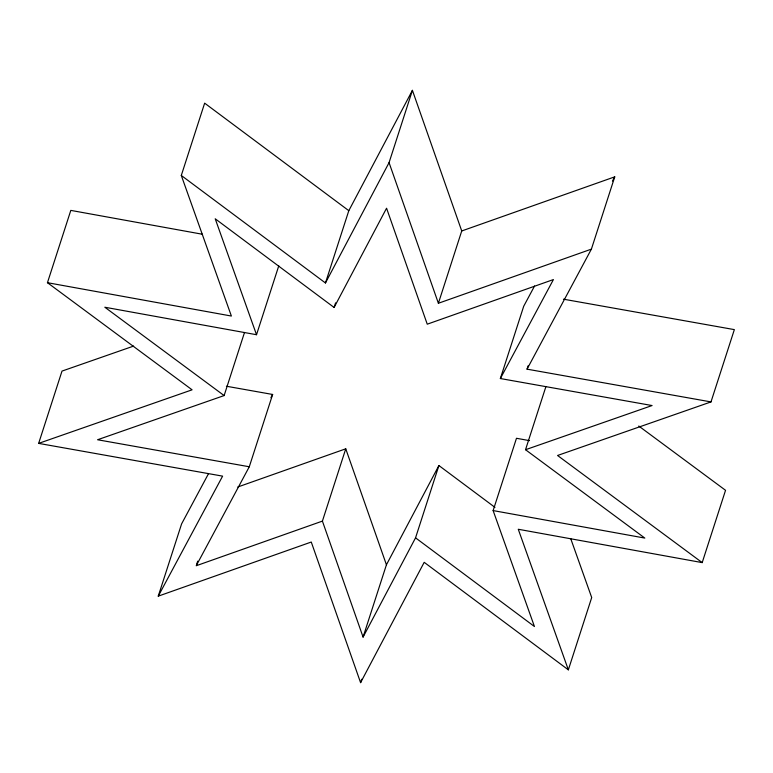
<?xml version="1.0" encoding="UTF-8"?>
<svg xmlns="http://www.w3.org/2000/svg" width="773" height="773" viewBox="0 0 773 773"><rect width="100%" height="100%" fill="white"/><g stroke="black" fill="none" stroke-linecap="round" stroke-linejoin="round"><path stroke-width="1.16" d="M133.613 346.091L62.004 371.088L38.65 443.383L192.091 389.824L47.453 282.696L70.807 210.391L202.516 234.267M181.297 175.461L204.652 103.157L348.807 210.681L325.452 282.976L181.297 175.461L231.378 316.041L47.453 282.696M570.706 538.588L591.703 597.539L568.348 669.843L424.193 562.319L360.585 682.656L311.268 542.037L158.252 596.157L181.607 523.862L208.372 473.936M226.412 386.239L272.637 394.462L249.283 466.766L97.572 439.75L224.122 395.573L244.51 332.458M224.122 395.573L104.828 307.229L256.52 334.719L278.763 265.864M196.584 564.599L197.695 561.159M256.52 334.719L215.213 218.788L334.1 307.461L335.588 302.871M325.452 282.976L389.061 162.639L412.415 90.344L461.732 230.963L438.388 303.267L591.393 249.138L614.748 176.843L461.732 230.963M494.952 507.359L438.9 465.539L415.545 537.844L363.078 637.087L322.409 521.108L345.753 448.813L237.755 487.009M363.078 637.087L386.432 564.783L438.9 465.539M360.585 682.656L361.696 679.216M529.515 440.639L516.48 438.281L493.126 510.576L644.817 538.076L525.524 449.722L652.074 405.545L500.363 378.538L523.717 306.234L534.558 286.01M563.449 299.18L734.35 329.617L710.996 401.912L527.041 369.156L528.152 365.716M525.524 449.722L545.912 386.606M568.348 669.843L518.268 529.263L702.193 562.609L725.547 490.304L638.759 426.029M348.807 210.681L412.415 90.344M334.1 307.461L386.568 208.217L427.247 324.187L553.429 279.555L500.363 378.538M158.252 596.157L222.605 476.139L38.65 443.383M270.927 397.66L272.637 394.462M249.283 466.766L196.216 565.749L322.409 521.108M612.467 181.085L614.748 176.843M527.041 369.156L591.393 249.138M710.996 401.912L557.555 455.481L702.193 562.609M415.545 537.844L534.433 626.517L493.126 510.576M389.061 162.639L438.388 303.267M345.753 448.813L386.432 564.783"/></g></svg>
